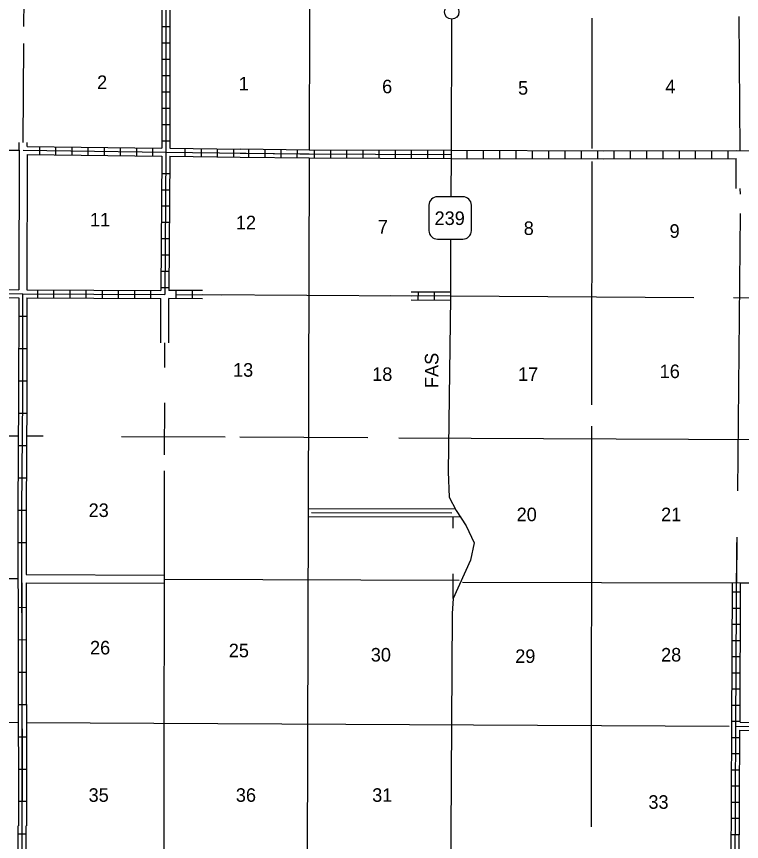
# Model space of a CAD drawing. Extents: x 1333229 to 1813251, y 16536411 to 16910478.
# Drawn here: x 1573271 to 1600029, y 16628737 to 16659173 of the extents above; entities that cross this region are included whole.
import ezdxf

# ---------------------------------------------------------------- set-up
doc = ezdxf.new("R2010")
doc.units = 0
for name, color, linetype in [('L10', 7, 'Continuous'), ('L11', 7, 'Continuous'), ('L13', 7, 'Continuous'), ('L14', 7, 'Continuous'), ('L16', 7, 'Continuous'), ('L22', 7, 'Continuous'), ('L3', 7, 'Continuous'), ('L8', 7, 'Continuous'), ('L9', 7, 'Continuous')]:
    doc.layers.add(name, color=color, linetype=linetype)

msp = doc.modelspace()

# ---------------------------------------------------------------- linework, layer by layer
at = {"layer": 'L10'}
for p, q in [((1573366, 16654237), (1573356, 16649094)), ((1573666, 16654086), (1573656, 16649093))]:
    msp.add_line(p, q, dxfattribs=at)
at = {"layer": 'L11'}
for p, q in [((1578592, 16647128), (1578593, 16648772)), ((1578892, 16647128), (1578893, 16648768)), ((1584033, 16640723), (1589677, 16640711)), ((1573627, 16638583), (1578735, 16638564)), ((1573627, 16638283), (1578735, 16638264))]:
    msp.add_line(p, q, dxfattribs=at)
for points in [[(1599835, 16652827), (1599827, 16653930)], [(1584034, 16641023), (1589488, 16641011)]]:
    msp.add_lwpolyline(points, dxfattribs=at)
at = {"layer": 'L13'}
for p, q in [((1584086, 16659099), (1584072, 16654256)), ((1594517, 16654307), (1594523, 16659109)), ((1573518, 16654520), (1573539, 16658179)), ((1572407, 16654247), (1573366, 16654237)), ((1584071, 16653960), (1583995, 16627882)), ((1594506, 16644847), (1594517, 16653827)), ((1587841, 16648859), (1580135, 16648910)), ((1598272, 16648791), (1589283, 16648850)), ((1578741, 16646223), (1578742, 16647128)), ((1578739, 16643004), (1578740, 16644920)), ((1594487, 16629280), (1594505, 16644061)), ((1571566, 16643711), (1573341, 16643702)), ((1573641, 16643700), (1574261, 16643697)), ((1577142, 16643683), (1580976, 16643663)), ((1581513, 16643660), (1586237, 16643636)), ((1587388, 16643630), (1615549, 16643487)), ((1578727, 16627751), (1578738, 16642414)), ((1589390, 16640295), (1589391, 16640712)), ((1589387, 16637704), (1589388, 16638618)), ((1563078, 16638471), (1573327, 16638434)), ((1578735, 16638414), (1589604, 16638375)), ((1599998, 16638266), (1589730, 16638288)), ((1615538, 16638233), (1599998, 16638266)), ((1568131, 16633159), (1573336, 16633131)), ((1573632, 16633130), (1599579, 16632991))]:
    msp.add_line(p, q, dxfattribs=at)
for points in [[(1584100, 16663367), (1584086, 16659099)], [(1573542, 16658798), (1573548, 16659764)], [(1599975, 16654225), (1599941, 16659168)], [(1599987, 16652616), (1599985, 16652829)], [(1599890, 16641679), (1599991, 16651906)], [(1609804, 16648775), (1599734, 16648789)], [(1599857, 16638266), (1599874, 16639970)]]:
    msp.add_lwpolyline(points, dxfattribs=at)
at = {"layer": 'L16'}
msp.add_circle((1589334, 16659343), 268, dxfattribs=at)
at = {"layer": 'L3'}
for p, q in [((1589748, 16652525), (1588808, 16652525)), ((1588495, 16652212), (1588495, 16651272)), ((1590061, 16651272), (1590061, 16652212)), ((1588808, 16650959), (1589748, 16650959))]:
    msp.add_line(p, q, dxfattribs=at)
for points in [[(1589328, 16659073), (1589308, 16654088), (1589302, 16652525)], [(1589295, 16650959), (1589287, 16648803), (1589200, 16642370), (1589235, 16641444), (1589493, 16640951), (1589864, 16640387), (1590158, 16639753), (1590031, 16639119), (1589387, 16637704), (1589345, 16637145), (1589255, 16620972)]]:
    msp.add_lwpolyline(points, dxfattribs=at)
for centre, start, end in [((1588807, 16652212), 90.001, 180.001), ((1589746, 16652212), 0.001, 90.001), ((1588807, 16651273), 180.001, 270.001), ((1589746, 16651273), 270.001, 0.001)]:
    msp.add_arc(centre, 313, start, end, dxfattribs=at)
at = {"layer": 'L8'}
for p, q in [((1578632, 16659405), (1578637, 16654317)), ((1578928, 16659405), (1578933, 16654314)), ((1578632, 16658803), (1578928, 16658803)), ((1578632, 16658201), (1578928, 16658201)), ((1578632, 16657599), (1578928, 16657599)), ((1578632, 16656998), (1578928, 16656998)), ((1578637, 16656396), (1578933, 16656396)), ((1578637, 16655794), (1578933, 16655794)), ((1578637, 16655192), (1578933, 16655192)), ((1573366, 16654237), (1573368, 16654521)), ((1573667, 16654382), (1573668, 16654519)), ((1573667, 16654382), (1578637, 16654317)), ((1574118, 16654379), (1574118, 16654083)), ((1574714, 16654368), (1574714, 16654072)), ((1575311, 16654363), (1575311, 16654067)), ((1575908, 16654352), (1575908, 16654057)), ((1576504, 16654347), (1576504, 16654051)), ((1577101, 16654336), (1577101, 16654041)), ((1577698, 16654331), (1577698, 16654035)), ((1578637, 16654590), (1578933, 16654590)), ((1573666, 16654086), (1578636, 16654022)), ((1578294, 16654321), (1578294, 16654025)), ((1579487, 16654305), (1579487, 16654009)), ((1580084, 16654299), (1580084, 16654004)), ((1580681, 16654294), (1580681, 16653998)), ((1581277, 16654284), (1581277, 16653988)), ((1581528, 16654137), (1584072, 16654110)), ((1581529, 16654287), (1584073, 16654260)), ((1581846, 16653988), (1581849, 16654287)), ((1582443, 16653982), (1582446, 16654280)), ((1583039, 16653975), (1583043, 16654274)), ((1583636, 16653969), (1583639, 16654267)), ((1584260, 16654257), (1584260, 16653961)), ((1584857, 16654252), (1584857, 16653956)), ((1585454, 16654252), (1585454, 16653956)), ((1586050, 16654247), (1586050, 16653951)), ((1586647, 16654247), (1586647, 16653951)), ((1587244, 16654241), (1587244, 16653946)), ((1587840, 16654241), (1587840, 16653946)), ((1588437, 16654241), (1588437, 16653946)), ((1589033, 16654236), (1589033, 16653940)), ((1589910, 16653940), (1589910, 16654236)), ((1590512, 16653935), (1590512, 16654231)), ((1591114, 16653935), (1591114, 16654231)), ((1591716, 16653930), (1591716, 16654225)), ((1592317, 16653930), (1592317, 16654225)), ((1592919, 16653925), (1592919, 16654220)), ((1593521, 16653925), (1593521, 16654220)), ((1594123, 16653925), (1594123, 16654220)), ((1594725, 16653919), (1594725, 16654215)), ((1595327, 16653919), (1595327, 16654215)), ((1595929, 16653919), (1595929, 16654215)), ((1596531, 16653925), (1596531, 16654220)), ((1597133, 16653925), (1597133, 16654220)), ((1597735, 16653925), (1597735, 16654220)), ((1598336, 16653925), (1598336, 16654220)), ((1598938, 16653930), (1598938, 16654225)), ((1599540, 16653930), (1599540, 16654225)), ((1578636, 16654022), (1578596, 16649068)), ((1578932, 16654018), (1578892, 16649068)), ((1581526, 16653987), (1584070, 16653960)), ((1578632, 16653386), (1578928, 16653386)), ((1578627, 16652784), (1578922, 16652784)), ((1578622, 16652182), (1578917, 16652182)), ((1578616, 16651580), (1578912, 16651580)), ((1578611, 16650978), (1578907, 16650978)), ((1578606, 16650376), (1578901, 16650376)), ((1578600, 16649774), (1578896, 16649774)), ((1578595, 16649172), (1578891, 16649172)), ((1573656, 16649093), (1578596, 16649068)), ((1574044, 16649088), (1574044, 16648792)), ((1574641, 16649088), (1574641, 16648792)), ((1575237, 16649083), (1575237, 16648787)), ((1575834, 16649083), (1575834, 16648787)), ((1576430, 16649077), (1576430, 16648782)), ((1577027, 16649077), (1577027, 16648782)), ((1577624, 16649072), (1577624, 16648776)), ((1578220, 16649067), (1578220, 16648771)), ((1580135, 16649060), (1578892, 16649068)), ((1579155, 16649065), (1579153, 16648767)), ((1579154, 16648916), (1580853, 16648905)), ((1579752, 16649062), (1579750, 16648763)), ((1588091, 16649007), (1588089, 16648708)), ((1588688, 16649003), (1588686, 16648704)), ((1573655, 16648797), (1578593, 16648772)), ((1580135, 16648760), (1578893, 16648768)), ((1599974, 16633136), (1599998, 16638266)), ((1599699, 16637947), (1599994, 16637947)), ((1599699, 16637350), (1599994, 16637350)), ((1599693, 16636754), (1599989, 16636754)), ((1599693, 16636157), (1599989, 16636157)), ((1599688, 16635561), (1599984, 16635561)), ((1599688, 16634964), (1599984, 16634964)), ((1599683, 16634367), (1599978, 16634367)), ((1599683, 16633771), (1599978, 16633771)), ((1599678, 16633174), (1599973, 16633174)), ((1599678, 16632577), (1599973, 16632577)), ((1599672, 16631981), (1599968, 16631981)), ((1599667, 16631384), (1599963, 16631384)), ((1599667, 16630787), (1599963, 16630787)), ((1599662, 16630191), (1599957, 16630191)), ((1599656, 16629594), (1599952, 16629594)), ((1573627, 16629013), (1573331, 16629013)), ((1599651, 16628997), (1599947, 16628997))]:
    msp.add_line(p, q, dxfattribs=at)
for points in [[(1578780, 16659405), (1578785, 16654167), (1578743, 16648919)], [(1573516, 16654236), (1578785, 16654167), (1583732, 16654109), (1589308, 16654088)], [(1578933, 16654314), (1581530, 16654283)], [(1584072, 16654256), (1589308, 16654236)], [(1589308, 16654236), (1594931, 16654215), (1599846, 16654225), (1604986, 16654205)], [(1578932, 16654018), (1581526, 16653987)], [(1584071, 16653960), (1589308, 16653940)], [(1589308, 16653940), (1594931, 16653919), (1599827, 16653930)], [(1563094, 16649153), (1565422, 16649183), (1565807, 16649532), (1566246, 16649532), (1566510, 16649463), (1567006, 16649136), (1568215, 16649125), (1573356, 16649094)], [(1562946, 16649004), (1565480, 16649035), (1565865, 16649384), (1566224, 16649384), (1566446, 16649326), (1566958, 16648988), (1568215, 16648977), (1573505, 16648945), (1578743, 16648919)], [(1563094, 16648858), (1565538, 16648887), (1565924, 16649236), (1566203, 16649236), (1566383, 16649188), (1566911, 16648840), (1568215, 16648829), (1573355, 16648799)], [(1589283, 16648850), (1587063, 16648864)], [(1589284, 16649000), (1587841, 16649009)], [(1589282, 16648700), (1587841, 16648709)], [(1599783, 16622429), (1599794, 16627677), (1599825, 16632989), (1599857, 16639763)], [(1599647, 16627826), (1599678, 16632989), (1599702, 16638267)], [(1573479, 16627809), (1573484, 16633338)], [(1599974, 16633136), (1610454, 16633095), (1615518, 16633069)], [(1599825, 16632989), (1610454, 16632947), (1615665, 16632921)], [(1599931, 16622576), (1599942, 16627677), (1599972, 16632841)], [(1599972, 16632841), (1610454, 16632799), (1615517, 16632773)], [(1573331, 16627809), (1573333, 16629316)], [(1573627, 16627809), (1573628, 16629317)]]:
    msp.add_lwpolyline(points, dxfattribs=at)
at = {"layer": 'L9'}
for p, q in [((1573355, 16648116), (1573653, 16648115)), ((1573353, 16646922), (1573652, 16646922)), ((1573352, 16645729), (1573650, 16645729)), ((1573347, 16644537), (1573645, 16644535)), ((1573340, 16643344), (1573638, 16643342)), ((1573332, 16642150), (1573630, 16642148)), ((1573325, 16640956), (1573623, 16640956)), ((1573326, 16639763), (1573625, 16639763)), ((1573330, 16637376), (1573628, 16637377)), ((1573331, 16636183), (1573629, 16636184)), ((1573333, 16634990), (1573631, 16634990)), ((1573334, 16633797), (1573633, 16633797)), ((1573336, 16632603), (1573634, 16632604)), ((1573338, 16631410), (1573636, 16631411)), ((1573344, 16630222), (1573642, 16630222))]:
    msp.add_line(p, q, dxfattribs=at)
for points in [[(1573484, 16633338), (1573474, 16640988), (1573500, 16645128), (1573505, 16648945)], [(1573355, 16648799), (1573350, 16645129), (1573324, 16640989), (1573340, 16629316)], [(1573489, 16630217), (1573474, 16640988), (1573500, 16645128), (1573505, 16648798)], [(1573655, 16648797), (1573650, 16645127), (1573624, 16640988), (1573627, 16638583)], [(1584160, 16640872), (1589334, 16640862)], [(1573627, 16638283), (1573640, 16629317)]]:
    msp.add_lwpolyline(points, dxfattribs=at)

# ---------------------------------------------------------------- texts
at = {"layer": 'L14'}
for s, p in [('2', (1576245, 16656498)), ('1', (1581472, 16656445)), ('6', (1586765, 16656341)), ('5', (1591782, 16656289)), ('4', (1597218, 16656341)), ('11', (1575984, 16651427)), ('12', (1581367, 16651322)), ('7', (1586608, 16651165)), ('8', (1591991, 16651113)), ('9', (1597375, 16651009)), ('13', (1581263, 16645885)), ('18', (1586399, 16645728)), ('17', (1591782, 16645728)), ('16', (1597009, 16645833)), ('23', (1575932, 16640709)), ('20', (1591730, 16640553)), ('21', (1597061, 16640553)), ('26', (1575984, 16635638)), ('25', (1581106, 16635534)), ('30', (1586347, 16635377)), ('29', (1591678, 16635325)), ('28', (1597061, 16635377)), ('35', (1575932, 16630201)), ('36', (1581367, 16630201)), ('31', (1586399, 16630201)), ('33', (1596593, 16629944))]:
    msp.add_text(s, height=500, rotation=0, dxfattribs=at).set_placement(p)
at = {"layer": 'L22'}
msp.add_text('FAS', height=500, rotation=90, dxfattribs=at).set_placement((1588844, 16645465))
at = {"layer": 'L3'}
msp.add_text('239', height=500, rotation=0, dxfattribs=at).set_placement((1588701, 16651481))

doc.saveas('drawing.dxf')
